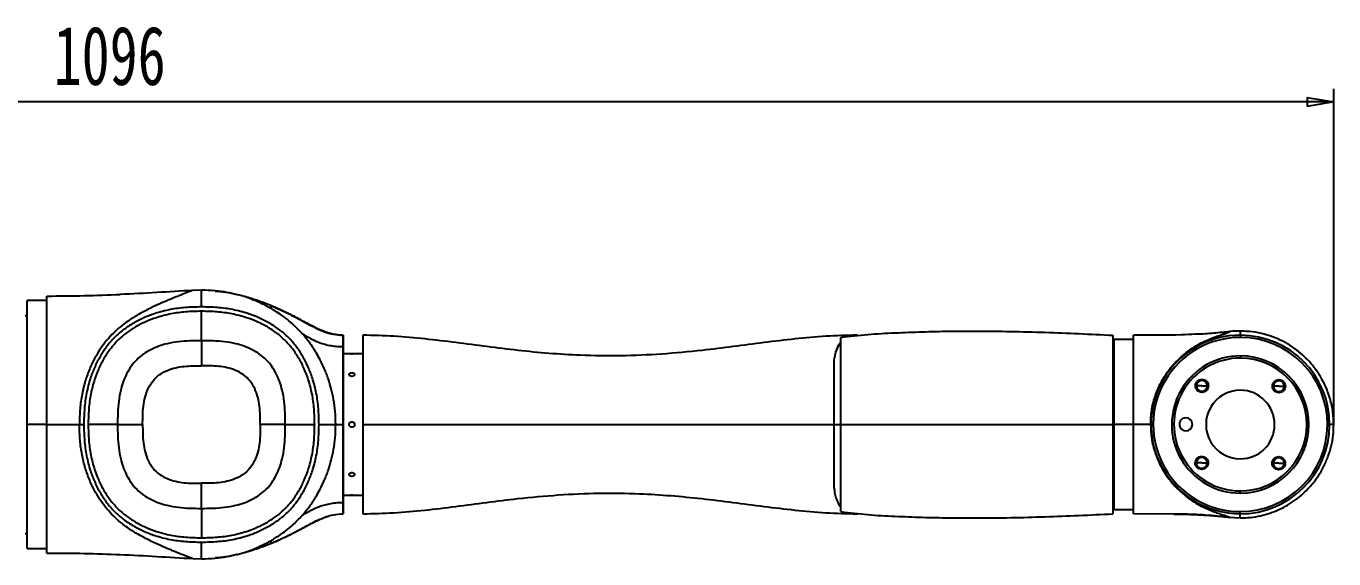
# Model space of a CAD drawing. Header units: millimetres. Extents: x 0 to 841, y 0 to 594.
# Drawn here: x 248.4 to 448.6, y 358.6 to 440.1 of the extents above; entities that cross this region are included whole.
import ezdxf

# ---------------------------------------------------------------- set-up
doc = ezdxf.new("R2010")
doc.units = ezdxf.units.MM
doc.layers.add('10', color=7, linetype='Continuous')
doc.styles.add('SLDTEXTSTYLE4', font='TXT', dxfattribs={"width": 0.7})
doc.dimstyles.new('SLDDIMSTYLE0', dxfattribs={"dimtxt": 9, "dimasz": 4.08, "dimexe": 0, "dimexo": 0.0625, "dimgap": 2.25, "dimtad": 2, "dimlfac": 3, "dimrnd": 1e-09, "dimzin": 12, "dimdsep": 46, "dimtxsty": 'SLDTEXTSTYLE4', "dimblk1": 'CLOSED', "dimblk2": 'CLOSED', "dimsah": 1, "dimcen": 0.09, "dimadec": 0, "dimazin": 3, "dimtfac": 1, "dimtofl": 0, "dimtmove": 0, "dimatfit": 3, "dimldrblk": 'CLOSED', "dimfxl": 0, "dimfrac": 2, "dimtolj": 1, "dimtzin": 12, "dimarcsym": 0})

# ---------------------------------------------------------------- blocks, each defined once
blk = doc.blocks.new('_Closed')
at = {"color": 0, "linetype": 'ByBlock', "lineweight": -2}
for p, q in [((-1, 0.166667), (0, 0)), ((-1, 0.166667), (-1, -0.166667)), ((0, 0), (-1, -0.166667)), ((0, 0), (-1, 0))]:
    blk.add_line(p, q, dxfattribs=at)
blk = doc.blocks.new('_D')
at = {"layer": '10'}
for p, q in [((83.42, 403.79), (83.42, 430.5)), ((448.59, 379.12), (448.59, 430.5)), ((448.59, 428.5), (83.42, 428.5))]:
    blk.add_line(p, q, dxfattribs=at)
at = {"layer": '10', "xscale": 4.08, "yscale": 4.08, "rotation": 180.0000000000002}
blk.add_blockref('_Closed', (83.42, 428.5, -9.57), dxfattribs=at)
at = {"layer": '10', "xscale": 4.08, "yscale": 4.08}
blk.add_blockref('_Closed', (448.59, 428.5, -9.57), dxfattribs=at)
at = {"layer": '10', "insert": (252.63, 440.1), "char_height": 9, "attachment_point": 1, "style": 'SLDTEXTSTYLE4'}
blk.add_mtext('1096', dxfattribs=at)

msp = doc.modelspace()

# ---------------------------------------------------------------- linework, layer by layer
at = {"color": 7, "linetype": 'Continuous', "lineweight": 25}
for p, q in [((273.9096, 399.6421), (273.9075, 399.6414)), ((275.2511, 399.6828), (273.9084, 399.6223)), ((251.5844, 398.1227), (248.5844, 398.1227)), ((248.5844, 379.1227), (248.5844, 398.1227)), ((248.5844, 395.781), (248.2511, 395.781)), ((296.9511, 392.7888), (296.9177, 392.7888)), ((296.9511, 392.7888), (296.9511, 365.4565)), ((432.6177, 393.3204), (432.5473, 393.3168)), ((434.3315, 392.7892), (434.3303, 392.4559)), ((417.9511, 392.1227), (414.9511, 392.1227)), ((414.9511, 379.1227), (414.9511, 392.1227)), ((297.8677, 389.9477), (296.9511, 389.9477)), ((298.1248, 389.9408), (298.2844, 389.9396)), ((299.9511, 389.9477), (298.7011, 389.9477)), ((372.1177, 388.856), (372.1674, 389.402)), ((414.9511, 389.956), (414.7844, 389.956)), ((434.3205, 389.6226), (434.3194, 389.2893)), ((428.4122, 385.0355), (427.5788, 385.0383)), ((428.4122, 385.0355), (429.2455, 385.0326)), ((440.1972, 384.9949), (439.3639, 384.9978)), ((440.1972, 384.9949), (441.0305, 384.992)), ((251.5844, 379.1227), (248.5844, 379.1227)), ((248.5844, 360.1227), (248.5844, 379.1227)), ((417.9511, 379.1227), (414.9511, 379.1227)), ((414.9511, 366.1227), (414.9511, 379.1227)), ((428.3716, 373.2504), (427.5383, 373.2533)), ((428.3716, 373.2504), (429.2049, 373.2476)), ((440.1566, 373.2099), (439.3233, 373.2127)), ((440.1566, 373.2099), (440.99, 373.207)), ((434.2483, 368.6227), (434.2494, 368.9561)), ((296.9177, 367.1926), (296.9177, 366.7209)), ((296.9511, 368.2977), (297.8677, 368.2977)), ((298.444, 368.3045), (298.2844, 368.3057)), ((298.7011, 368.2977), (299.9511, 368.2977)), ((414.7844, 368.2893), (414.9511, 368.2893)), ((296.9177, 365.4565), (296.9511, 365.4565)), ((395.2844, 364.8204), (395.9592, 364.8574)), ((414.9511, 366.1227), (417.9511, 366.1227)), ((424.0881, 365.4145), (417.9511, 365.456)), ((432.5481, 364.9285), (432.5399, 364.9289)), ((432.5485, 364.9355), (434.2844, 364.8204)), ((434.2374, 365.4561), (434.2385, 365.7894)), ((248.2511, 362.4643), (248.5844, 362.4643)), ((248.5844, 360.1227), (251.5844, 360.1227)), ((273.9096, 358.6033), (273.9075, 358.6039)), ((273.9084, 358.6231), (275.2511, 358.5625))]:
    msp.add_line(p, q, dxfattribs=at)
at = {"color": 8, "linetype": 'Continuous', "lineweight": 25}
for p, q in [((280.7009, 398.9755), (280.5872, 399.0016)), ((432.6177, 393.3204), (431.4919, 393.2202)), ((414.9511, 379.1227), (414.7844, 379.1227)), ((432.6177, 364.925), (432.5481, 364.9285)), ((280.7009, 359.2698), (280.5872, 359.2437))]:
    msp.add_line(p, q, dxfattribs=at)
at = {"color": 7, "linetype": 'Continuous', "lineweight": 25}
for centre, radius, start, end in [((434.2844, 379.1227), 13.6667, 89.802751, 269.802751), ((434.2844, 379.1227), 13.3333, 89.802751, 269.802751), ((434.2844, 379.1227), 13.6667, 269.802751, 89.802751), ((434.2844, 379.1227), 13.3333, 269.802751, 89.802751), ((434.2844, 379.1227), 10.5, 89.802751, 269.802751), ((434.2844, 379.1227), 10.1667, 89.802751, 269.802751), ((434.2844, 379.1227), 10.5, 269.802751, 89.802751), ((434.2844, 379.1227), 10.1667, 269.802751, 89.802751), ((428.4122, 385.0355), 0.8333, 359.802751, 179.802751), ((428.4122, 385.0355), 0.8333, 179.802751, 359.802751), ((434.2844, 379.1227), 5.25, 89.802751, 269.802751), ((434.2844, 379.1227), 5.25, 269.802751, 89.802751), ((440.1972, 384.9949), 0.8333, 359.802751, 179.802751), ((440.1972, 384.9949), 0.8333, 179.802751, 359.802751), ((425.9511, 379.1514), 1, 89.802751, 269.802751), ((425.9511, 379.1514), 1, 269.802751, 89.802751), ((428.3716, 373.2504), 0.8333, 359.802751, 179.802751), ((428.3716, 373.2504), 0.8333, 179.802751, 359.802751), ((440.1566, 373.2099), 0.8333, 359.802751, 179.802751), ((440.1566, 373.2099), 0.8333, 179.802751, 359.802751)]:
    msp.add_arc(centre, radius, start, end, dxfattribs=at)
for points, knots in [([(251.5844, 398.7893), (253.4835, 398.8008), (257.2339, 398.8235), (260.9816, 398.9653), (262.8317, 399.0353)], [0, 0, 0, 0, 0.50635874, 1, 1, 1, 1]), ([(251.5844, 379.1227), (251.5844, 379.9764), (251.5844, 381.6773), (251.5844, 384.1774), (251.5844, 386.5792), (251.5844, 388.8513), (251.5844, 390.9645), (251.5844, 392.8913), (251.5844, 394.6022), (251.5844, 396.0664), (251.5844, 397.1515), (251.5844, 397.9146), (251.5844, 398.413), (251.5844, 398.7301), (251.5844, 398.7696), (251.5844, 398.7893)], [0, 0, 0, 0, 0.08290449, 0.16516072, 0.24693568, 0.32840798, 0.40991445, 0.49173433, 0.5742444, 0.65754704, 0.74178067, 0.80568152, 0.87010059, 0.93493086, 1, 1, 1, 1]), ([(273.9095, 399.644), (272.0729, 399.5341), (268.3804, 399.3132), (264.6801, 399.0955), (262.8131, 399.0349), (262.8039, 399.0346)], [0, 0, 0, 0, 0.49617677, 0.99753258, 1, 1, 1, 1]), ([(295.8111, 379.1227), (295.7946, 379.7951), (295.7631, 381.0801), (295.5153, 382.9084), (295.1621, 384.547), (294.6881, 386.1332), (294.1151, 387.6177), (293.4786, 388.9498), (292.9069, 389.9735), (292.4384, 390.7225), (292.0337, 391.3198), (291.6143, 391.8965), (291.1005, 392.5474), (290.4677, 393.2747), (289.6425, 394.1225), (288.6554, 395.0029), (287.5942, 395.8135), (286.6481, 396.4448), (285.8774, 396.905), (285.2776, 397.2333), (284.7143, 397.5215), (284.0466, 397.8383), (283.1566, 398.217), (282.0378, 398.6267), (280.6854, 399.0295), (279.0939, 399.3769), (277.2565, 399.6325), (275.9457, 399.6654), (275.2511, 399.6828)], [0, 0, 0, 0, 0.06216617, 0.11880609, 0.1703634, 0.21710571, 0.27178613, 0.31734585, 0.35351858, 0.38017168, 0.399028, 0.42028706, 0.44561763, 0.47504867, 0.50859821, 0.55402014, 0.59623848, 0.63106681, 0.65852127, 0.67883697, 0.69460618, 0.71752064, 0.74750757, 0.78443573, 0.82810911, 0.87841638, 0.93556424, 1, 1, 1, 1]), ([(280.728, 398.9973), (280.1313, 399.1198), (279.026, 399.3467), (277.8675, 399.4493), (277.3345, 399.4966)], [0, 0, 0, 0, 0.53988944, 1, 1, 1, 1]), ([(285.9751, 397.2833), (285.3077, 397.55), (283.9706, 398.0843), (282.5863, 398.497), (281.8931, 398.7037)], [0, 0, 0, 0, 0.49916198, 1, 1, 1, 1]), ([(275.2511, 397.1227), (274.436, 397.107), (272.8307, 397.0762), (270.4471, 396.7516), (268.3195, 396.2038), (266.439, 395.4845), (264.802, 394.6544), (263.2806, 393.6479), (261.9134, 392.4605), (260.7255, 391.0934), (259.7193, 389.5717), (258.8897, 387.9344), (258.1697, 386.0542), (257.6222, 383.9267), (257.2975, 381.5431), (257.2667, 379.9378), (257.2511, 379.1227)], [0, 0, 0, 0, 0.08441164, 0.16625611, 0.24861369, 0.31148186, 0.37451736, 0.43842697, 0.49999992, 0.56156864, 0.62548395, 0.68852939, 0.75138633, 0.83374189, 0.91558221, 1, 1, 1, 1]), ([(275.2511, 396.456), (274.4547, 396.4408), (272.8923, 396.4111), (270.5785, 396.0964), (268.5225, 395.5676), (266.7117, 394.8739), (265.1495, 394.0828), (263.695, 393.1242), (262.3853, 391.9883), (261.2495, 390.6787), (260.2909, 389.2243), (259.4999, 387.6621), (258.8061, 385.8512), (258.2773, 383.7951), (257.9627, 381.4813), (257.9329, 379.919), (257.9177, 379.1227)], [0, 0, 0, 0, 0.08556832, 0.16788385, 0.25037742, 0.31320703, 0.37599113, 0.43824968, 0.50000424, 0.5617507, 0.62400073, 0.68679017, 0.74962575, 0.83212175, 0.9144376, 1, 1, 1, 1]), ([(293.2511, 379.1227), (293.2354, 379.9377), (293.2047, 381.543), (292.8799, 383.9266), (292.3325, 386.0542), (291.6124, 387.9344), (290.7829, 389.5717), (289.7767, 391.0934), (288.5889, 392.4604), (287.2216, 393.6479), (285.7002, 394.6544), (284.0631, 395.4845), (282.1827, 396.2038), (280.0551, 396.7516), (277.6715, 397.0762), (276.0662, 397.107), (275.2511, 397.1227)], [0, 0, 0, 0, 0.0844124, 0.16625275, 0.24861366, 0.3114706, 0.37451605, 0.43842521, 0.50000007, 0.56156687, 0.62548263, 0.68851813, 0.75138631, 0.83373854, 0.91558297, 1, 1, 1, 1]), ([(275.2511, 391.956), (275.2511, 392.3984), (275.2511, 393.2895), (275.2511, 394.8169), (275.2511, 395.8338), (275.2511, 396.456)], [0, 0, 0, 0, 0.27677205, 0.55746958, 1, 1, 1, 1]), ([(292.5844, 379.1227), (292.5692, 379.919), (292.5395, 381.4814), (292.2248, 383.7952), (291.696, 385.8513), (291.0023, 387.6621), (290.2112, 389.2243), (289.2527, 390.6787), (288.1168, 391.9883), (286.8071, 393.1242), (285.3526, 394.0828), (283.7905, 394.8739), (281.9796, 395.5676), (279.9235, 396.0965), (277.6097, 396.4111), (276.0474, 396.4408), (275.2511, 396.456)], [0, 0, 0, 0, 0.08556789, 0.16788368, 0.25037426, 0.31320984, 0.37599928, 0.43824931, 0.49999577, 0.56175033, 0.62400888, 0.68679298, 0.74962259, 0.83212158, 0.91443717, 1, 1, 1, 1]), ([(296.9177, 392.7893), (296.4007, 392.8232), (295.6265, 392.8739), (294.636, 393.1462), (293.8429, 393.4235), (293.0205, 393.7862), (292.1722, 394.2198), (291.389, 394.6444), (290.6374, 395.0535), (289.933, 395.4293), (289.2308, 395.7894), (288.3096, 396.2424), (287.2152, 396.7547), (286.3916, 397.1058), (285.9751, 397.2833)], [0, 0, 0, 0, 0.11838197, 0.17728954, 0.23750164, 0.32131557, 0.40812639, 0.49388964, 0.55523041, 0.61479481, 0.67525424, 0.73800486, 0.86753483, 1, 1, 1, 1]), ([(285.9751, 397.2833), (286.8788, 396.8867), (288.7058, 396.085), (290.8886, 394.864), (292.6679, 393.9249), (294.0355, 393.3288), (295.4521, 392.8843), (296.4295, 392.821), (296.9177, 392.7893)], [0, 0, 0, 0, 0.24820418, 0.50183931, 0.62906188, 0.75431012, 0.8772635, 1, 1, 1, 1]), ([(299.9511, 392.7893), (299.9511, 392.7655), (299.9511, 392.7178), (299.9511, 392.3464), (299.9511, 391.7113), (299.9511, 390.7124), (299.9511, 389.3162), (299.9511, 387.6237), (299.9511, 385.6951), (299.9511, 383.5763), (299.9511, 381.3644), (299.9511, 379.8594), (299.9511, 379.1227)], [0, 0, 0, 0, 0.08414569, 0.16866434, 0.25281038, 0.36018195, 0.4675531, 0.57493941, 0.68232613, 0.789685, 0.89704357, 1, 1, 1, 1]), ([(375.6177, 392.7893), (374.0313, 392.7558), (370.858, 392.6888), (366.1133, 392.2436), (361.3804, 391.6713), (356.6504, 391.0365), (351.4262, 390.3873), (345.6982, 389.8599), (339.4656, 389.5735), (333.7167, 389.6562), (328.4648, 389.9857), (323.7065, 390.442), (318.9598, 391.031), (314.2195, 391.6672), (309.4763, 392.2414), (304.7212, 392.6883), (301.541, 392.7557), (299.9511, 392.7893)], [0, 0, 0, 0, 0.06262853, 0.1252753, 0.18803068, 0.25086158, 0.31368873, 0.39586627, 0.47790579, 0.55989773, 0.62272073, 0.68562473, 0.74858885, 0.81155714, 0.87445056, 0.93723467, 1, 1, 1, 1]), ([(373.1177, 392.456), (374.4979, 392.6268), (377.2545, 392.9679), (381.4175, 393.1623), (385.579, 393.3306), (389.7494, 393.4129), (396.0134, 393.4442), (404.363, 393.2886), (411.3126, 392.9557), (414.7844, 392.7893)], [0, 0, 0, 0, 0.09997654, 0.19968871, 0.29954762, 0.39954239, 0.49964028, 0.75003961, 1, 1, 1, 1]), ([(373.1177, 379.1227), (373.1177, 379.7186), (373.1177, 380.9004), (373.1177, 382.6372), (373.1177, 384.1689), (373.1177, 385.4964), (373.1177, 386.6391), (373.1177, 387.7071), (373.1177, 388.6857), (373.1177, 389.5606), (373.1177, 390.3256), (373.1177, 390.9818), (373.1177, 391.5786), (373.1177, 392.0655), (373.1177, 392.3963), (373.1177, 392.436), (373.1177, 392.456)], [0, 0, 0, 0, 0.08481709, 0.16822557, 0.25084742, 0.31321617, 0.3751831, 0.43823207, 0.49999998, 0.5617595, 0.62481687, 0.68677545, 0.74915255, 0.83176702, 0.91517908, 1, 1, 1, 1]), ([(414.7844, 392.7893), (414.7844, 392.7667), (414.7844, 392.7216), (414.7844, 392.3586), (414.7844, 391.7859), (414.7844, 390.992), (414.7844, 389.9962), (414.7844, 388.8141), (414.7844, 387.4662), (414.7844, 385.9756), (414.7844, 384.3677), (414.7844, 382.67), (414.7844, 380.9117), (414.7844, 379.7191), (414.7844, 379.1227)], [0, 0, 0, 0, 0.0833446, 0.16664788, 0.24999999, 0.33334455, 0.41664787, 0.5, 0.58334458, 0.6666479, 0.75000001, 0.83334457, 0.91664785, 1, 1, 1, 1]), ([(417.9511, 379.1227), (417.9511, 379.7236), (417.9511, 380.9299), (417.9511, 382.7134), (417.9511, 384.2994), (417.9511, 385.6771), (417.9511, 386.8517), (417.9511, 387.9472), (417.9511, 389.0572), (417.9511, 390.1315), (417.9511, 391.1019), (417.9511, 391.8587), (417.9511, 392.3943), (417.9511, 392.7278), (417.9511, 392.7689), (417.9511, 392.7893)], [0, 0, 0, 0, 0.08396366, 0.16856646, 0.25362996, 0.31781753, 0.38201586, 0.445971, 0.50990757, 0.5940018, 0.67734262, 0.75980556, 0.84046266, 0.92058942, 1, 1, 1, 1]), ([(420.5492, 379.1227), (420.582, 379.8415), (420.6477, 381.281), (421.1707, 383.3759), (421.9712, 385.3242), (423.0003, 387.039), (424.1627, 388.4819), (425.38, 389.6602), (426.6002, 390.6019), (427.7737, 391.3373), (428.8684, 391.9027), (429.8668, 392.3333), (430.7523, 392.6587), (431.496, 392.9008), (432.0609, 393.0764), (432.4244, 393.201), (432.6026, 393.2873), (432.6125, 393.3089), (432.6177, 393.3204)], [0, 0, 0, 0, 0.065404832, 0.130980289, 0.195438668, 0.256696007, 0.312628457, 0.36467142, 0.413524105, 0.459821768, 0.50536761, 0.552817886, 0.604921613, 0.664005774, 0.731816686, 0.809524139, 0.898365614, 1, 1, 1, 1]), ([(431.4919, 393.2202), (430.6475, 393.1327), (429.2838, 392.9915), (427.9137, 392.9457), (427.3919, 392.9283)], [0, 0, 0, 0, 0.61912427, 1, 1, 1, 1]), ([(432.5455, 393.3189), (432.4156, 393.3033), (432.1324, 393.2692), (431.7931, 393.2306), (431.5382, 393.2031), (431.4938, 393.1983)], [0, 0, 0, 0, 0.41189721, 0.89757532, 1, 1, 1, 1]), ([(434.2844, 393.4249), (433.7626, 393.4218), (433.1802, 393.4182), (432.6079, 393.3203), (432.5484, 393.3101)], [0, 0, 0, 0, 0.89602437, 1, 1, 1, 1]), ([(448.5867, 379.1227), (448.5628, 379.7479), (448.5119, 381.0828), (448.1122, 382.91), (447.5178, 384.6107), (446.7753, 386.1413), (445.877, 387.5385), (444.8647, 388.7773), (443.7837, 389.8453), (442.5408, 390.8274), (441.1448, 391.6972), (439.6064, 392.4281), (437.9365, 392.9837), (436.148, 393.354), (434.9134, 393.401), (434.2844, 393.425)], [0, 0, 0, 0, 0.08365693, 0.17861822, 0.24859078, 0.3241446, 0.40536884, 0.46995007, 0.53753897, 0.608014, 0.68119189, 0.75688722, 0.83507247, 0.91597012, 1, 1, 1, 1]), ([(275.2511, 391.956), (274.657, 391.9523), (273.477, 391.945), (271.7159, 391.8215), (270.1231, 391.5488), (268.7109, 391.1256), (267.4842, 390.5987), (266.3367, 389.9155), (265.314, 389.0597), (264.4582, 388.037), (263.775, 386.8895), (263.2482, 385.6629), (262.8249, 384.2507), (262.5522, 382.6578), (262.4288, 380.8967), (262.4214, 379.7167), (262.4177, 379.1227)], [0, 0, 0, 0, 0.08397261, 0.16679981, 0.24932864, 0.31185082, 0.3748044, 0.43760771, 0.5, 0.56239229, 0.6251956, 0.68814918, 0.75067136, 0.83320019, 0.91602739, 1, 1, 1, 1]), ([(275.2511, 391.956), (275.2511, 391.805), (275.2511, 391.4985), (275.2511, 390.8061), (275.2511, 389.9934), (275.2511, 389.0846), (275.2511, 388.4392), (275.2511, 388.1227)], [0, 0, 0, 0, 0.17637617, 0.35792092, 0.54855658, 0.77853479, 1, 1, 1, 1]), ([(288.0844, 379.1227), (288.0807, 379.7167), (288.0734, 380.8967), (287.9499, 382.6578), (287.6772, 384.2507), (287.254, 385.6629), (286.7271, 386.8895), (286.0439, 388.037), (285.1881, 389.0597), (284.1655, 389.9155), (283.0179, 390.5987), (281.7913, 391.1256), (280.3791, 391.5488), (278.7862, 391.8215), (277.0251, 391.945), (275.8451, 391.9523), (275.2511, 391.956)], [0, 0, 0, 0, 0.08397261, 0.16679981, 0.24932864, 0.31185082, 0.3748044, 0.43760771, 0.5, 0.56239229, 0.6251956, 0.68814918, 0.75067136, 0.83320019, 0.91602739, 1, 1, 1, 1]), ([(373.1177, 391.5614), (372.9446, 391.3334), (372.6121, 390.8956), (372.3022, 390.1412), (372.2057, 389.64), (372.1599, 389.4018)], [0, 0, 0, 0, 0.36311803, 0.69742007, 1, 1, 1, 1]), ([(372.3413, 390.1621), (372.3557, 390.2222), (372.4304, 390.533), (372.679, 391.0897), (372.9668, 391.5487), (373.1177, 391.7893)], [0, 0, 0, 0, 0.10225575, 0.52937865, 1, 1, 1, 1]), ([(298.2844, 389.9396), (298.2298, 389.9399), (298.1206, 389.9404), (297.983, 389.9436), (297.8866, 389.9469), (297.874, 389.9474), (297.8677, 389.9477)], [0, 0, 0, 0, 0.24999597, 0.49977678, 0.7494451, 1, 1, 1, 1]), ([(298.7011, 389.9477), (298.6948, 389.9474), (298.6823, 389.9469), (298.586, 389.9437), (298.4484, 389.9404), (298.3391, 389.9399), (298.2844, 389.9396)], [0, 0, 0, 0, 0.24999597, 0.49977678, 0.7494451, 1, 1, 1, 1]), ([(298.2844, 389.9396), (298.3416, 389.9398), (298.3989, 389.9399), (298.444, 389.9408), (298.444, 389.9408)], [0, 0, 0, 0, 0.9986294, 1, 1, 1, 1]), ([(372.1177, 379.1227), (372.1177, 379.793), (372.1177, 381.1072), (372.1177, 382.992), (372.1177, 384.6938), (372.1177, 386.1738), (372.1177, 387.3462), (372.1177, 388.2049), (372.1177, 388.7609), (372.1177, 388.8239), (372.1177, 388.856)], [0, 0, 0, 0, 0.13039038, 0.25560129, 0.37952676, 0.5, 0.62047324, 0.74439871, 0.86960962, 1, 1, 1, 1]), ([(266.2511, 379.1227), (266.252, 379.5931), (266.254, 380.5289), (266.3401, 381.929), (266.5886, 383.3131), (267.0588, 384.6446), (267.7893, 385.8626), (268.8205, 386.807), (270.028, 387.4382), (271.2968, 387.839), (272.6045, 388.047), (273.9246, 388.1201), (274.8073, 388.1218), (275.2511, 388.1227)], [0, 0, 0, 0, 0.09382074, 0.18660742, 0.27940517, 0.37332572, 0.46685297, 0.55968943, 0.64815961, 0.73658198, 0.82395847, 0.91151119, 1, 1, 1, 1]), ([(284.2511, 379.1227), (284.2501, 379.5931), (284.2481, 380.5289), (284.162, 381.929), (283.9135, 383.3131), (283.4433, 384.6446), (282.7129, 385.8626), (281.6816, 386.807), (280.4741, 387.4382), (279.2054, 387.839), (277.8976, 388.047), (276.5776, 388.1201), (275.6948, 388.1218), (275.2511, 388.1227)], [0, 0, 0, 0, 0.09382074, 0.18660742, 0.27940517, 0.37332572, 0.46685297, 0.55968943, 0.64815961, 0.73658198, 0.82395847, 0.91151119, 1, 1, 1, 1]), ([(297.8677, 386.7771), (297.874, 386.8155), (297.8865, 386.8924), (297.9828, 386.9874), (298.1204, 387.0533), (298.2297, 387.0618), (298.2844, 387.066)], [0, 0, 0, 0, 0.24999597, 0.49977678, 0.7494451, 1, 1, 1, 1]), ([(298.2844, 386.4768), (298.2298, 386.4814), (298.1206, 386.4906), (297.983, 386.561), (297.8866, 386.6606), (297.874, 386.7382), (297.8677, 386.7771)], [0, 0, 0, 0, 0.24999597, 0.49977678, 0.7494451, 1, 1, 1, 1]), ([(298.2844, 387.066), (298.339, 387.0618), (298.4482, 387.0533), (298.5858, 386.9875), (298.6822, 386.8925), (298.6948, 386.8156), (298.7011, 386.7771)], [0, 0, 0, 0, 0.24999597, 0.49977678, 0.7494451, 1, 1, 1, 1]), ([(298.7011, 386.7771), (298.6948, 386.7383), (298.6823, 386.6608), (298.586, 386.5612), (298.4484, 386.4907), (298.3391, 386.4814), (298.2844, 386.4768)], [0, 0, 0, 0, 0.24999597, 0.49977678, 0.7494451, 1, 1, 1, 1]), ([(251.5844, 359.456), (251.5844, 359.4758), (251.5844, 359.5152), (251.5844, 359.8323), (251.5844, 360.3307), (251.5844, 361.0938), (251.5844, 362.1789), (251.5844, 363.6431), (251.5844, 365.354), (251.5844, 367.2808), (251.5844, 369.3939), (251.5844, 371.666), (251.5844, 374.0679), (251.5844, 376.5679), (251.5844, 378.2688), (251.5844, 379.1227)], [0, 0, 0, 0, 0.06506914, 0.12989941, 0.19431848, 0.25821933, 0.34244789, 0.42575057, 0.50826567, 0.59008061, 0.67158709, 0.75306433, 0.8348343, 0.9170905, 1, 1, 1, 1]), ([(251.5844, 379.1227), (252.086, 379.1227), (253.0615, 379.1227), (254.2789, 379.1227), (255.1835, 379.1227), (255.8154, 379.1227), (256.3518, 379.1227), (256.4977, 379.1227), (256.5719, 379.1227)], [0, 0, 0, 0, 0.25222395, 0.49052844, 0.61599861, 0.74346822, 0.86967653, 1, 1, 1, 1]), ([(256.5719, 379.1227), (256.6807, 379.1227), (256.8985, 379.1227), (257.1334, 379.1227), (257.2511, 379.1227)], [0, 0, 0, 0, 0.49928449, 1, 1, 1, 1]), ([(257.2511, 379.1227), (257.2667, 378.3076), (257.2975, 376.7023), (257.6222, 374.3188), (258.1697, 372.1911), (258.8897, 370.311), (259.7192, 368.6736), (260.7254, 367.1519), (261.9133, 365.785), (263.2806, 364.5975), (264.8019, 363.591), (266.439, 362.7608), (268.3194, 362.0415), (270.447, 361.4938), (272.8306, 361.1691), (274.436, 361.1383), (275.2511, 361.1227)], [0, 0, 0, 0, 0.0844124, 0.16625275, 0.24861366, 0.3114706, 0.37451605, 0.43842521, 0.50000007, 0.56156687, 0.62548263, 0.68851813, 0.75138631, 0.83373854, 0.91558297, 1, 1, 1, 1]), ([(257.9177, 379.1227), (257.9329, 378.3263), (257.9627, 376.7639), (258.2773, 374.4501), (258.8061, 372.3941), (259.4999, 370.5832), (260.2909, 369.0211), (261.2495, 367.5666), (262.3853, 366.257), (263.695, 365.1212), (265.1495, 364.1625), (266.7117, 363.3714), (268.5225, 362.6777), (270.5786, 362.1489), (272.8924, 361.8343), (274.4548, 361.8045), (275.2511, 361.7893)], [0, 0, 0, 0, 0.08556789, 0.16788368, 0.25037426, 0.31320984, 0.37599928, 0.43824931, 0.49999577, 0.56175033, 0.62400888, 0.68679298, 0.74962259, 0.83212158, 0.91443717, 1, 1, 1, 1]), ([(262.4177, 379.1227), (261.9753, 379.1227), (261.0842, 379.1227), (259.5568, 379.1227), (258.54, 379.1227), (257.9177, 379.1227)], [0, 0, 0, 0, 0.27677205, 0.55746958, 1, 1, 1, 1]), ([(262.4177, 379.1227), (262.4214, 378.5286), (262.4288, 377.3486), (262.5522, 375.5875), (262.8249, 373.9947), (263.2482, 372.5825), (263.775, 371.3558), (264.4582, 370.2083), (265.314, 369.1856), (266.3367, 368.3298), (267.4842, 367.6466), (268.7109, 367.1197), (270.1231, 366.6965), (271.7159, 366.4238), (273.477, 366.3004), (274.657, 366.293), (275.2511, 366.2893)], [0, 0, 0, 0, 0.08397261, 0.16679981, 0.24932864, 0.31185082, 0.3748044, 0.43760771, 0.5, 0.56239229, 0.6251956, 0.68814918, 0.75067136, 0.83320019, 0.91602739, 1, 1, 1, 1]), ([(262.4177, 379.1227), (262.5688, 379.1227), (262.8752, 379.1227), (263.5676, 379.1227), (264.3803, 379.1227), (265.2891, 379.1227), (265.9345, 379.1227), (266.2511, 379.1227)], [0, 0, 0, 0, 0.17637617, 0.35792092, 0.54855658, 0.77853479, 1, 1, 1, 1]), ([(266.2511, 379.1227), (266.252, 378.6522), (266.254, 377.7164), (266.3401, 376.3164), (266.5886, 374.9322), (267.0588, 373.6007), (267.7893, 372.3827), (268.8205, 371.4383), (270.028, 370.8072), (271.2968, 370.4063), (272.6045, 370.1983), (273.9246, 370.1252), (274.8073, 370.1235), (275.2511, 370.1227)], [0, 0, 0, 0, 0.09382074, 0.18660742, 0.27940517, 0.37332572, 0.46685297, 0.55968943, 0.64815961, 0.73658198, 0.82395847, 0.91151119, 1, 1, 1, 1]), ([(275.2511, 358.5625), (275.9457, 358.58), (277.2565, 358.6129), (279.0939, 358.8684), (280.6854, 359.2159), (282.0378, 359.6186), (283.1567, 360.0283), (284.069, 360.4166), (284.763, 360.7473), (285.2914, 361.0203), (285.7448, 361.2681), (286.2426, 361.5565), (286.9097, 361.9712), (287.7559, 362.5505), (288.7408, 363.3168), (289.6718, 364.1529), (290.4677, 364.9706), (291.1005, 365.6979), (291.6143, 366.3488), (292.0337, 366.9255), (292.4384, 367.5228), (292.9069, 368.2718), (293.4786, 369.2956), (294.1151, 370.6276), (294.6881, 372.1121), (295.1621, 373.6983), (295.5153, 375.337), (295.7631, 377.1653), (295.7946, 378.4503), (295.8111, 379.1227)], [0, 0, 0, 0, 0.064435176, 0.121582517, 0.171889328, 0.215562316, 0.252490137, 0.28247679, 0.307661265, 0.323891646, 0.337992268, 0.355668797, 0.376949066, 0.410286852, 0.449834468, 0.491406419, 0.524955652, 0.554386418, 0.579716762, 0.600975624, 0.619831778, 0.646484631, 0.68265703, 0.728216344, 0.782896267, 0.829638153, 0.881194994, 0.937834392, 1, 1, 1, 1]), ([(275.2511, 361.7893), (276.0474, 361.8045), (277.6098, 361.8343), (279.9236, 362.1489), (281.9797, 362.6777), (283.7905, 363.3714), (285.3526, 364.1625), (286.8071, 365.1212), (288.1168, 366.257), (289.2527, 367.5666), (290.2112, 369.0211), (291.0023, 370.5832), (291.6961, 372.3941), (292.2249, 374.4502), (292.5395, 376.764), (292.5692, 378.3264), (292.5844, 379.1227)], [0, 0, 0, 0, 0.08556832, 0.16788385, 0.25037742, 0.31320703, 0.37599113, 0.43824968, 0.50000424, 0.5617507, 0.62400073, 0.68679017, 0.74962575, 0.83212175, 0.9144376, 1, 1, 1, 1]), ([(275.2511, 366.2893), (275.8451, 366.293), (277.0251, 366.3004), (278.7862, 366.4238), (280.3791, 366.6965), (281.7913, 367.1197), (283.0179, 367.6466), (284.1655, 368.3298), (285.1881, 369.1856), (286.0439, 370.2083), (286.7271, 371.3558), (287.254, 372.5825), (287.6772, 373.9947), (287.9499, 375.5875), (288.0734, 377.3486), (288.0807, 378.5286), (288.0844, 379.1227)], [0, 0, 0, 0, 0.08397261, 0.16679981, 0.24932864, 0.31185082, 0.3748044, 0.43760771, 0.5, 0.56239229, 0.6251956, 0.68814918, 0.75067136, 0.83320019, 0.91602739, 1, 1, 1, 1]), ([(284.2511, 379.1227), (284.2501, 378.6522), (284.2481, 377.7164), (284.162, 376.3164), (283.9135, 374.9322), (283.4433, 373.6007), (282.7129, 372.3827), (281.6816, 371.4383), (280.4741, 370.8072), (279.2054, 370.4063), (277.8976, 370.1983), (276.5776, 370.1252), (275.6948, 370.1235), (275.2511, 370.1227)], [0, 0, 0, 0, 0.09382074, 0.18660742, 0.27940517, 0.37332572, 0.46685297, 0.55968943, 0.64815961, 0.73658198, 0.82395847, 0.91151119, 1, 1, 1, 1]), ([(275.2511, 361.1227), (276.0661, 361.1383), (277.6714, 361.1691), (280.055, 361.4937), (282.1826, 362.0415), (284.0631, 362.7608), (285.7002, 363.5909), (287.2215, 364.5974), (288.5888, 365.7849), (289.7767, 367.1519), (290.7829, 368.6736), (291.6124, 370.311), (292.3325, 372.1911), (292.8799, 374.3187), (293.2047, 376.7022), (293.2354, 378.3076), (293.2511, 379.1227)], [0, 0, 0, 0, 0.08441164, 0.16625611, 0.24861369, 0.31148186, 0.37451736, 0.43842697, 0.49999992, 0.56156864, 0.62548395, 0.68852939, 0.75138633, 0.83374189, 0.91558221, 1, 1, 1, 1]), ([(288.0844, 379.1227), (287.9334, 379.1227), (287.6269, 379.1227), (286.9345, 379.1227), (286.1218, 379.1227), (285.213, 379.1227), (284.5677, 379.1227), (284.2511, 379.1227)], [0, 0, 0, 0, 0.17637617, 0.35792092, 0.54855658, 0.77853479, 1, 1, 1, 1]), ([(288.0844, 379.1227), (288.5268, 379.1227), (289.4179, 379.1227), (290.9453, 379.1227), (291.9622, 379.1227), (292.5844, 379.1227)], [0, 0, 0, 0, 0.27677205, 0.55746958, 1, 1, 1, 1]), ([(297.8677, 379.1227), (297.874, 379.1773), (297.8865, 379.2864), (297.9828, 379.424), (298.1204, 379.5205), (298.2297, 379.533), (298.2844, 379.5393)], [0, 0, 0, 0, 0.249995969, 0.499776775, 0.749445103, 1, 1, 1, 1]), ([(298.2844, 378.706), (298.2376, 378.7106), (298.1439, 378.7198), (298.0191, 378.7916), (297.9249, 378.8973), (297.8749, 379.0144), (297.8698, 379.0919), (297.8677, 379.1227)], [0, 0, 0, 0, 0.21458558, 0.42916732, 0.64384899, 0.85859581, 1, 1, 1, 1]), ([(298.2844, 379.5393), (298.339, 379.5331), (298.4482, 379.5205), (298.5858, 379.4243), (298.6822, 379.2867), (298.6948, 379.1774), (298.7011, 379.1227)], [0, 0, 0, 0, 0.24999597, 0.49977678, 0.7494451, 1, 1, 1, 1]), ([(298.7011, 379.1227), (298.6948, 379.0681), (298.6823, 378.9589), (298.586, 378.8213), (298.4484, 378.7249), (298.3391, 378.7123), (298.2844, 378.706)], [0, 0, 0, 0, 0.249995638, 0.499776538, 0.749445047, 1, 1, 1, 1]), ([(299.9511, 379.1227), (299.9511, 378.5208), (299.9511, 377.3144), (299.9511, 375.5379), (299.9511, 373.6652), (299.9511, 371.7642), (299.9511, 369.9199), (299.9511, 368.3427), (299.9511, 367.0636), (299.9511, 366.1407), (299.9511, 365.5606), (299.9511, 365.4904), (299.9511, 365.456)], [0, 0, 0, 0, 0.08414569, 0.16866434, 0.25281038, 0.36018195, 0.4675531, 0.57493941, 0.68232613, 0.789685, 0.89704357, 1, 1, 1, 1]), ([(372.1177, 369.3893), (372.1177, 369.4214), (372.1177, 369.4844), (372.1177, 370.0405), (372.1177, 370.8991), (372.1177, 372.0715), (372.1177, 373.5516), (372.1177, 375.2533), (372.1177, 377.1381), (372.1177, 378.4523), (372.1177, 379.1227)], [0, 0, 0, 0, 0.13039038, 0.25560129, 0.37952676, 0.5, 0.62047324, 0.74439871, 0.86960962, 1, 1, 1, 1]), ([(372.1177, 379.1227), (372.1312, 379.1227), (372.162, 379.1227), (372.3635, 379.1227), (372.6724, 379.1227), (372.9646, 379.1227), (373.1177, 379.1227)], [0, 0, 0, 0, 0.21120835, 0.48224928, 0.72858134, 1, 1, 1, 1]), ([(373.1177, 379.1227), (374.4979, 379.1227), (377.2545, 379.1227), (381.4175, 379.1227), (385.579, 379.1227), (389.7494, 379.1227), (396.0134, 379.1227), (404.363, 379.1227), (411.3126, 379.1227), (414.7844, 379.1227)], [0, 0, 0, 0, 0.09997654, 0.19968871, 0.29954762, 0.39954239, 0.49964028, 0.75003961, 1, 1, 1, 1]), ([(373.1177, 365.7893), (373.1177, 365.8094), (373.1177, 365.8491), (373.1177, 366.1798), (373.1177, 366.6667), (373.1177, 367.2635), (373.1177, 367.9196), (373.1177, 368.6847), (373.1177, 369.5595), (373.1177, 370.5381), (373.1177, 371.6061), (373.1177, 372.7489), (373.1177, 374.0763), (373.1177, 375.6081), (373.1177, 377.3448), (373.1177, 378.5267), (373.1177, 379.1227)], [0, 0, 0, 0, 0.08481709, 0.16822557, 0.25084742, 0.31321617, 0.3751831, 0.43823207, 0.49999998, 0.5617595, 0.62481687, 0.68677545, 0.74915255, 0.83176702, 0.91517908, 1, 1, 1, 1]), ([(414.7844, 379.1227), (414.7844, 378.5263), (414.7844, 377.3338), (414.7844, 375.5754), (414.7844, 373.8777), (414.7844, 372.2699), (414.7844, 370.7792), (414.7844, 369.4313), (414.7844, 368.2492), (414.7844, 367.2534), (414.7844, 366.4594), (414.7844, 365.8868), (414.7844, 365.5237), (414.7844, 365.4786), (414.7844, 365.456)], [0, 0, 0, 0, 0.0833446, 0.16664788, 0.24999999, 0.33334455, 0.41664787, 0.5, 0.58334458, 0.6666479, 0.75000001, 0.83334457, 0.91664785, 1, 1, 1, 1]), ([(420.5492, 379.1227), (420.5305, 379.1227), (420.4934, 379.1227), (420.3589, 379.1227), (420.1127, 379.1227), (419.7416, 379.1227), (419.2701, 379.1227), (418.6683, 379.1227), (418.1913, 379.1227), (417.9511, 379.1227)], [0, 0, 0, 0, 0.17570797, 0.34815684, 0.51280301, 0.63180325, 0.75122254, 0.87470465, 1, 1, 1, 1]), ([(417.9511, 365.456), (417.9511, 365.4765), (417.9511, 365.5176), (417.9511, 365.851), (417.9511, 366.3866), (417.9511, 367.1434), (417.9511, 368.1138), (417.9511, 369.1881), (417.9511, 370.298), (417.9511, 371.3935), (417.9511, 372.5682), (417.9511, 373.9458), (417.9511, 375.5319), (417.9511, 377.3153), (417.9511, 378.5217), (417.9511, 379.1227)], [0, 0, 0, 0, 0.07940679, 0.15952967, 0.24019441, 0.32264996, 0.40599106, 0.4900924, 0.5540209, 0.61798411, 0.68217435, 0.74637001, 0.83142634, 0.91603276, 1, 1, 1, 1]), ([(420.5492, 379.1227), (420.5618, 379.1227), (420.5843, 379.1227), (420.6075, 379.1227), (420.6177, 379.1227)], [0, 0, 0, 0, 0.56008629, 1, 1, 1, 1]), ([(420.5492, 379.1227), (420.582, 378.4039), (420.6477, 376.9644), (421.1707, 374.8694), (421.9712, 372.9211), (423.0003, 371.2063), (424.1627, 369.7635), (425.38, 368.5851), (426.6002, 367.6435), (427.7737, 366.9081), (428.8684, 366.3426), (429.8668, 365.912), (430.7523, 365.5867), (431.496, 365.3445), (432.0609, 365.1689), (432.4244, 365.0444), (432.6026, 364.9581), (432.6125, 364.9365), (432.6177, 364.925)], [0, 0, 0, 0, 0.06540483, 0.13098029, 0.19543867, 0.25669601, 0.31262846, 0.36467142, 0.41352411, 0.45982177, 0.50536761, 0.55281789, 0.60492161, 0.66400577, 0.73181669, 0.80952414, 0.89836561, 1, 1, 1, 1]), ([(434.2844, 364.8204), (434.8045, 364.8368), (435.8358, 364.8692), (437.3536, 365.1295), (438.8153, 365.534), (440.2103, 366.0871), (441.5278, 366.7726), (442.7564, 367.5788), (443.8834, 368.4937), (445.0047, 369.614), (446.0645, 370.9579), (447.0035, 372.5225), (447.7249, 374.1462), (448.2258, 375.8007), (448.5314, 377.4634), (448.5684, 378.5732), (448.5867, 379.1227)], [0, 0, 0, 0, 0.06954806, 0.13789573, 0.20530691, 0.27198984, 0.33803483, 0.40339752, 0.46794925, 0.53156383, 0.61473124, 0.69582087, 0.7746954, 0.85147058, 0.9264565, 1, 1, 1, 1]), ([(297.8677, 371.4682), (297.874, 371.507), (297.8865, 371.5846), (297.9828, 371.6842), (298.1204, 371.7547), (298.2297, 371.7639), (298.2844, 371.7685)], [0, 0, 0, 0, 0.24999597, 0.49977678, 0.7494451, 1, 1, 1, 1]), ([(298.2844, 371.1793), (298.2298, 371.1835), (298.1206, 371.192), (297.983, 371.2578), (297.8866, 371.3528), (297.874, 371.4297), (297.8677, 371.4682)], [0, 0, 0, 0, 0.24999597, 0.49977678, 0.7494451, 1, 1, 1, 1]), ([(298.2844, 371.7685), (298.339, 371.7639), (298.4482, 371.7547), (298.5858, 371.6844), (298.6822, 371.5847), (298.6948, 371.5071), (298.7011, 371.4682)], [0, 0, 0, 0, 0.24999597, 0.49977678, 0.7494451, 1, 1, 1, 1]), ([(298.7011, 371.4682), (298.6948, 371.4298), (298.6823, 371.353), (298.586, 371.258), (298.4484, 371.1921), (298.3391, 371.1835), (298.2844, 371.1793)], [0, 0, 0, 0, 0.24999597, 0.49977678, 0.7494451, 1, 1, 1, 1]), ([(275.2511, 366.2893), (275.2511, 366.4403), (275.2511, 366.7468), (275.2511, 367.4392), (275.2511, 368.2519), (275.2511, 369.1607), (275.2511, 369.8061), (275.2511, 370.1227)], [0, 0, 0, 0, 0.17637617, 0.35792092, 0.54855658, 0.77853479, 1, 1, 1, 1]), ([(299.9511, 365.456), (301.5375, 365.4895), (304.7108, 365.5566), (309.4555, 366.0017), (314.1884, 366.5741), (318.9184, 367.2088), (324.1426, 367.858), (329.8706, 368.3854), (336.1032, 368.6719), (341.8521, 368.5891), (347.104, 368.2596), (351.8623, 367.8034), (356.6091, 367.2143), (361.3493, 366.5781), (366.0925, 366.0039), (370.8476, 365.557), (374.0278, 365.4897), (375.6177, 365.456)], [0, 0, 0, 0, 0.06262848, 0.12527531, 0.18803094, 0.25086158, 0.31368873, 0.39586625, 0.47790579, 0.55989771, 0.62272073, 0.68562474, 0.74858885, 0.8115574, 0.87445057, 0.93723461, 1, 1, 1, 1]), ([(372.1177, 369.3893), (372.1312, 369.1682), (372.162, 368.6633), (372.3635, 367.9229), (372.6724, 367.154), (372.9646, 366.6961), (373.1177, 366.456)], [0, 0, 0, 0, 0.211208348, 0.48224928, 0.728581336, 1, 1, 1, 1]), ([(297.8677, 368.2977), (297.874, 368.2979), (297.8865, 368.2984), (297.9828, 368.3017), (298.1204, 368.3049), (298.2297, 368.3054), (298.2844, 368.3057)], [0, 0, 0, 0, 0.249995969, 0.499776775, 0.749445103, 1, 1, 1, 1]), ([(298.2844, 368.3057), (298.2272, 368.3056), (298.1699, 368.3055), (298.1248, 368.3045), (298.1248, 368.3045)], [0, 0, 0, 0, 0.99863002, 1, 1, 1, 1]), ([(298.2844, 368.3057), (298.339, 368.3054), (298.4482, 368.3049), (298.5858, 368.3017), (298.6822, 368.2984), (298.6948, 368.2979), (298.7011, 368.2977)], [0, 0, 0, 0, 0.24999597, 0.49977678, 0.7494451, 1, 1, 1, 1]), ([(275.2511, 366.2893), (275.2511, 365.8469), (275.2511, 364.9558), (275.2511, 363.4284), (275.2511, 362.4115), (275.2511, 361.7893)], [0, 0, 0, 0, 0.27677205, 0.55746958, 1, 1, 1, 1]), ([(285.9751, 360.9621), (286.2612, 361.0831), (286.8344, 361.3256), (287.6518, 361.6961), (288.4235, 362.0593), (289.1744, 362.4278), (289.8748, 362.7856), (290.5705, 363.1561), (291.5014, 363.6625), (292.6224, 364.2736), (294.0049, 364.9067), (295.4394, 365.3622), (296.429, 365.425), (296.9177, 365.456)], [0, 0, 0, 0, 0.0888548, 0.17803417, 0.26333675, 0.32338726, 0.38261263, 0.44424115, 0.50865941, 0.63998907, 0.76528964, 0.88408732, 1, 1, 1, 1]), ([(285.9751, 360.9621), (286.8788, 361.3586), (288.7058, 362.1604), (290.8886, 363.3813), (292.6679, 364.3204), (294.0356, 364.9165), (295.4521, 365.3611), (296.4295, 365.4244), (296.9177, 365.456)], [0, 0, 0, 0, 0.24820394, 0.50183883, 0.62906129, 0.7543094, 0.87726373, 1, 1, 1, 1]), ([(373.1177, 365.7893), (374.4979, 365.6185), (377.2545, 365.2774), (381.4175, 365.083), (385.579, 364.9147), (389.7494, 364.8325), (396.0134, 364.8011), (404.363, 364.9567), (411.3126, 365.2897), (414.7844, 365.456)], [0, 0, 0, 0, 0.09997654, 0.19968871, 0.29954762, 0.39954239, 0.49964028, 0.75003961, 1, 1, 1, 1]), ([(424.0881, 365.4255), (424.5004, 365.4197), (425.7441, 365.4024), (427.8071, 365.3231), (430.2569, 365.178), (431.84, 365.0034), (432.6378, 364.9154)], [0, 0, 0, 0, 0.13978327, 0.42174699, 0.70858221, 1, 1, 1, 1]), ([(281.8931, 359.5417), (282.5863, 359.7484), (283.9707, 360.1611), (285.3077, 360.6953), (285.9751, 360.9621)], [0, 0, 0, 0, 0.500770539, 1, 1, 1, 1]), ([(251.5844, 359.456), (253.4835, 359.4445), (257.2339, 359.4218), (260.9816, 359.28), (262.8317, 359.21)], [0, 0, 0, 0, 0.50635874, 1, 1, 1, 1]), ([(262.8039, 359.2107), (262.8131, 359.2104), (264.6801, 359.1498), (268.3804, 358.9321), (272.0729, 358.7112), (273.9095, 358.6013)], [0, 0, 0, 0, 0.00246713, 0.50382308, 1, 1, 1, 1]), ([(277.3345, 358.7487), (277.8675, 358.796), (279.026, 358.8987), (280.1313, 359.1255), (280.728, 359.248)], [0, 0, 0, 0, 0.46011059, 1, 1, 1, 1])]:
    msp.add_open_spline(points, degree=3, knots=knots, dxfattribs=at)
at = {"color": 8, "linetype": 'Continuous', "lineweight": 25}
for points, knots in [([(273.9075, 399.6414), (273.8939, 399.638), (273.8658, 399.631), (273.6413, 399.5525), (273.2963, 399.4235), (272.835, 399.2449), (272.272, 399.0215), (271.6153, 398.7563), (270.8776, 398.4541), (270.0748, 398.1192), (269.0892, 397.6966), (267.8418, 397.1372), (266.253, 396.3489), (264.5407, 395.353), (263.0094, 394.254), (261.7462, 393.1226), (260.7328, 392.0231), (259.7852, 390.762), (258.9022, 389.3026), (258.1028, 387.6292), (257.4316, 385.76), (256.931, 383.7151), (256.6225, 381.4842), (256.5892, 379.933), (256.5719, 379.1227)], [0, 0, 0, 0, 0.05615699, 0.1158626, 0.17110672, 0.22222453, 0.269485, 0.31311332, 0.35321863, 0.38974385, 0.42305474, 0.46940189, 0.51567397, 0.56454318, 0.61472288, 0.64829316, 0.68235881, 0.71795169, 0.75688187, 0.79962262, 0.84538775, 0.89330283, 0.94426306, 1, 1, 1, 1]), ([(275.2511, 397.1227), (275.2511, 397.4919), (275.2511, 398.2278), (275.2511, 399.0561), (275.2511, 399.5262), (275.2511, 399.7056), (275.2511, 399.6633), (275.2511, 399.654)], [0, 0, 0, 0, 0.23500283, 0.46835183, 0.70112368, 0.93427004, 1, 1, 1, 1]), ([(285.9751, 397.2833), (285.9627, 397.2623), (285.9417, 397.2267), (285.8275, 397.0332), (285.7807, 396.954)], [0, 0, 0, 0, 0.5907534, 1, 1, 1, 1]), ([(290.642, 393.0617), (290.8537, 392.9304), (291.3442, 392.6263), (292.1542, 392.1693), (293.0468, 391.7585), (293.9494, 391.4458), (294.8477, 391.2272), (295.8473, 391.08), (296.5528, 391.0624), (296.9177, 391.0532)], [0, 0, 0, 0, 0.13070467, 0.30281169, 0.47296404, 0.59954315, 0.7270276, 0.85882306, 1, 1, 1, 1]), ([(427.3919, 392.9283), (426.6878, 392.8957), (423.5433, 392.7501), (420.3946, 392.7722), (417.9511, 392.7893)], [0, 0, 0, 0, 0.22392993, 1, 1, 1, 1]), ([(434.2844, 393.422), (434.2844, 393.4228), (434.2844, 393.4433), (434.2844, 393.2795), (434.2844, 392.9526), (434.2844, 392.7893)], [0, 0, 0, 0, 0.02169961, 0.51127891, 1, 1, 1, 1]), ([(273.9075, 358.6039), (273.8939, 358.6073), (273.8658, 358.6144), (273.6413, 358.6928), (273.2963, 358.8218), (272.835, 359.0004), (272.272, 359.2238), (271.6153, 359.489), (270.8776, 359.7912), (270.0748, 360.1261), (269.0892, 360.5487), (267.8418, 361.1081), (266.253, 361.8964), (264.5407, 362.8923), (263.0094, 363.9914), (261.7462, 365.1227), (260.7328, 366.2222), (259.7852, 367.4833), (258.9022, 368.9427), (258.1028, 370.6161), (257.4316, 372.4853), (256.931, 374.5302), (256.6225, 376.7611), (256.5892, 378.3123), (256.5719, 379.1227)], [0, 0, 0, 0, 0.056157, 0.1158626, 0.17110672, 0.22222453, 0.26948501, 0.31311332, 0.35321863, 0.38974385, 0.42305474, 0.46940189, 0.51567397, 0.56454318, 0.61472288, 0.64829316, 0.68235881, 0.71795169, 0.75688187, 0.79962262, 0.84538775, 0.89330283, 0.94426306, 1, 1, 1, 1]), ([(293.2511, 379.1227), (293.6203, 379.1227), (294.3561, 379.1227), (295.1848, 379.1227), (295.6535, 379.1227), (295.8327, 379.1227), (295.7936, 379.1227), (295.7863, 379.1227)], [0, 0, 0, 0, 0.23790326, 0.474132279, 0.709777027, 0.945800905, 1, 1, 1, 1]), ([(295.8111, 379.1227), (295.9554, 379.1227), (296.2993, 379.1227), (296.6907, 379.1227), (296.9177, 379.1227)], [0, 0, 0, 0, 0.41971557, 1, 1, 1, 1]), ([(299.9511, 379.1227), (301.5375, 379.1227), (304.7108, 379.1227), (309.4555, 379.1227), (314.1884, 379.1227), (318.9184, 379.1227), (324.1426, 379.1227), (329.8706, 379.1227), (336.1032, 379.1227), (341.8521, 379.1227), (347.104, 379.1227), (351.8622, 379.1227), (356.6091, 379.1227), (361.3492, 379.1227), (366.0931, 379.1227), (369.6833, 379.1227), (371.6954, 379.1227), (372.1177, 379.1227)], [0, 0, 0, 0, 0.06565428, 0.13132781, 0.19711539, 0.2629816, 0.32884416, 0.41499197, 0.50099513, 0.58694837, 0.6528066, 0.71874973, 0.78475586, 0.85076665, 0.91669842, 0.98251578, 1, 1, 1, 1]), ([(448.5837, 379.1227), (448.5846, 379.1227), (448.605, 379.1227), (448.4412, 379.1227), (448.1144, 379.1227), (447.9511, 379.1227)], [0, 0, 0, 0, 0.02169967, 0.51127894, 1, 1, 1, 1]), ([(290.642, 365.1837), (290.8537, 365.3149), (291.3442, 365.619), (292.1542, 366.076), (293.0468, 366.4868), (293.9494, 366.7996), (294.8477, 367.0181), (295.8473, 367.1653), (296.5528, 367.183), (296.9177, 367.1921)], [0, 0, 0, 0, 0.13069925, 0.3028069, 0.47296018, 0.59954008, 0.72702539, 0.85882184, 1, 1, 1, 1]), ([(432.6177, 364.925), (431.3982, 365.0447), (428.9576, 365.2845), (426.109, 365.4073), (424.4851, 365.4131), (424.0881, 365.4145)], [0, 0, 0, 0, 0.43004213, 0.86063488, 1, 1, 1, 1]), ([(434.2844, 364.8234), (434.2844, 364.8225), (434.2844, 364.8021), (434.2844, 364.9659), (434.2844, 365.2927), (434.2844, 365.456)], [0, 0, 0, 0, 0.02169947, 0.51127884, 1, 1, 1, 1]), ([(275.2511, 358.5914), (275.2511, 358.582), (275.2511, 358.5397), (275.2511, 358.7191), (275.2511, 359.1892), (275.2511, 360.0176), (275.2511, 360.7534), (275.2511, 361.1227)], [0, 0, 0, 0, 0.06572997, 0.29887632, 0.53164817, 0.76499717, 1, 1, 1, 1]), ([(285.9751, 360.9621), (285.9626, 360.9833), (285.9415, 361.019), (285.827, 361.2129), (285.7805, 361.2918)], [0, 0, 0, 0, 0.59329332, 1, 1, 1, 1])]:
    msp.add_open_spline(points, degree=3, knots=knots, dxfattribs=at)
at = {"color": 7, "linetype": 'Continuous', "lineweight": 25}
for points in [[(296.9177, 392.7494), (296.9177, 392.6966), (296.9177, 392.5911), (296.9177, 392.2294), (296.9177, 391.7353), (296.9177, 391.2803), (296.9177, 391.0528)], [(296.9177, 391.0528), (296.9177, 390.7378), (296.9177, 390.1078), (296.9177, 388.9136), (296.9177, 387.5624), (296.9177, 386.0589), (296.9177, 384.4346), (296.9177, 382.7166), (296.9177, 380.9356), (296.9177, 379.727), (296.9177, 379.1227)], [(427.4122, 385.0389), (427.4277, 385.1697), (427.4586, 385.4314), (427.691, 385.7635), (428.0223, 385.9848), (428.4157, 386.0615), (428.8085, 385.982), (429.1383, 385.7585), (429.3684, 385.4248), (429.3976, 385.163), (429.4122, 385.032)], [(429.4122, 385.032), (429.3967, 384.9012), (429.3657, 384.6395), (429.1333, 384.3075), (428.802, 384.0862), (428.4086, 384.0094), (428.0158, 384.0889), (427.686, 384.3125), (427.4559, 384.6461), (427.4268, 384.908), (427.4122, 385.0389)], [(439.1972, 384.9983), (439.2127, 385.1292), (439.2437, 385.3908), (439.4761, 385.7229), (439.8074, 385.9442), (440.2007, 386.0209), (440.5936, 385.9415), (440.9234, 385.7179), (441.1535, 385.3843), (441.1826, 385.1224), (441.1972, 384.9915)], [(441.1972, 384.9915), (441.1817, 384.8606), (441.1508, 384.599), (440.9184, 384.2669), (440.5871, 384.0456), (440.1937, 383.9689), (439.8008, 384.0483), (439.4711, 384.2719), (439.241, 384.6055), (439.2118, 384.8674), (439.1972, 384.9983)], [(296.9177, 379.1227), (296.9177, 378.5184), (296.9177, 377.3098), (296.9177, 375.5287), (296.9177, 373.8108), (296.9177, 372.1865), (296.9177, 370.6829), (296.9177, 369.3317), (296.9177, 368.1376), (296.9177, 367.5076), (296.9177, 367.1926)], [(427.3716, 373.2539), (427.3871, 373.3847), (427.418, 373.6464), (427.6504, 373.9784), (427.9817, 374.1997), (428.3751, 374.2765), (428.768, 374.197), (429.0977, 373.9734), (429.3278, 373.6398), (429.357, 373.3779), (429.3716, 373.247)], [(429.3716, 373.247), (429.3561, 373.1162), (429.3251, 372.8545), (429.0927, 372.5224), (428.7614, 372.3011), (428.3681, 372.2244), (427.9752, 372.3039), (427.6454, 372.5274), (427.4153, 372.8611), (427.3862, 373.1229), (427.3716, 373.2539)], [(439.1566, 373.2133), (439.1721, 373.3441), (439.2031, 373.6058), (439.4355, 373.9379), (439.7668, 374.1591), (440.1602, 374.2359), (440.553, 374.1564), (440.8828, 373.9329), (441.1129, 373.5992), (441.1421, 373.3373), (441.1566, 373.2064)], [(441.1566, 373.2064), (441.1411, 373.0756), (441.1102, 372.8139), (440.8778, 372.4819), (440.5465, 372.2606), (440.1531, 372.1838), (439.7603, 372.2633), (439.4305, 372.4868), (439.2004, 372.8205), (439.1712, 373.0824), (439.1566, 373.2133)], [(296.9177, 366.7209), (296.9177, 366.4533), (296.9177, 365.9181), (296.9177, 365.6863), (296.9177, 365.5704)]]:
    msp.add_open_spline(points, degree=3, dxfattribs=at)

# ---------------------------------------------------------------- dimensions: what is measured, and where the dimension line sits
at = {"layer": '10'}
dim = msp.add_linear_dim(base=(83.4174, 428.4959), p1=(448.5867, 379.1227), p2=(83.4174, 403.7893), dimstyle='SLDDIMSTYLE0', dxfattribs=at)
dim.commit()
dim.dimension.update_dxf_attribs({"geometry": '_D', "text_midpoint": (260.5137, 428.4959), "dimtype": 160})

doc.saveas('drawing.dxf')
